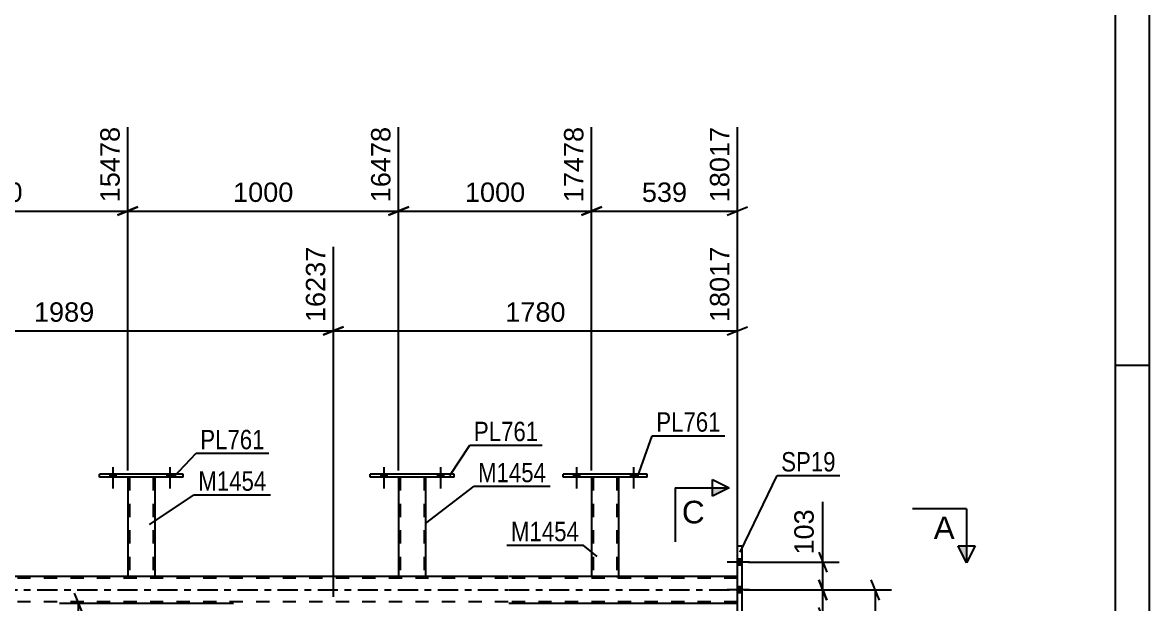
# Model space of a CAD drawing. Header units: millimetres. Extents: x -111 to 730, y -414 to 180.
# Drawn here: x 564 to 730.5, y -2 to 83.8 of the extents above; entities that cross this region are included whole.
import ezdxf

# ---------------------------------------------------------------- set-up
doc = ezdxf.new("R2010")
doc.units = ezdxf.units.MM
doc.linetypes.add('DXK_LINE_DOT2', pattern=[3.9198, 1.9599, -1.9599])
doc.linetypes.add('DXK_LINE_DOT3', pattern=[5.9187, 2.979, -0.9799, 0.9799, -0.9799])
doc.styles.add('Arial', font='ARIAL.TTF', dxfattribs={"height": 0.2})
doc.styles.add('Arial Narrow', font='ARIALN.TTF', dxfattribs={"height": 0.2})

# ---------------------------------------------------------------- blocks, each defined once
blk = doc.blocks.new('Unknown-717263172-1117')
at = {"color": 5, "linetype": 'Continuous'}
for p, q in [((730.5, -413.83), (730.5, 180.17)), ((725.5, -408.83), (725.5, 175.17)), ((730.5, 33.17), (725.5, 33.17))]:
    blk.add_line(p, q, dxfattribs=at)
blk = doc.blocks.new('Part-717263172-3099 - 2963')
at = {"color": 2, "linetype": 'Continuous'}
for p, q in [((669.63, -6.5), (669.63, 6.5)), ((669.63, 6.5), (670.27, 6.5)), ((670.27, 6.5), (670.27, -6.5)), ((670.27, -6.5), (669.63, -6.5))]:
    blk.add_line(p, q, dxfattribs=at)
blk = doc.blocks.new('Part-717263172-3408 - 2963')
at = {"color": 7, "linetype": 'DXK_LINE_DOT2'}
for p, q in [((648.08, 16.64), (648.08, 16.65)), ((648.08, 16.65), (648.08, 16.64)), ((648.08, 16.64), (648.08, 16.64)), ((648.11, 16.65), (648.08, 16.65)), ((648.08, 16.64), (648.11, 16.64)), ((648.22, 16.65), (648.11, 16.65)), ((648.11, 16.64), (648.22, 16.64)), ((648.33, 16.65), (648.22, 16.65)), ((648.22, 16.64), (648.37, 16.64)), ((648.32, 16.65), (648.32, 16.64)), ((648.32, 16.65), (648.32, 2)), ((648.33, 16.64), (648.32, 16.64)), ((648.32, 16.65), (648.33, 16.65)), ((651.78, 16.65), (648.33, 16.65)), ((648.39, 16.64), (648.33, 16.64)), ((648.33, 16.65), (648.39, 16.65)), ((651.78, 16.64), (648.37, 16.64)), ((651.69, 16.64), (648.39, 16.64)), ((648.39, 16.65), (648.46, 16.65)), ((651.77, 16.65), (648.46, 16.65)), ((651.77, 16.64), (651.69, 16.64)), ((651.82, 16.64), (651.77, 16.64)), ((651.77, 16.65), (651.82, 16.65)), ((651.78, 16.64), (651.94, 16.64)), ((651.94, 16.65), (651.78, 16.65)), ((651.84, 16.64), (651.82, 16.64)), ((651.82, 16.65), (651.84, 16.65)), ((651.84, 16.64), (651.84, 16.65)), ((651.84, 16.65), (651.84, 2)), ((651.94, 16.64), (652.04, 16.64)), ((652.04, 16.65), (651.94, 16.65)), ((652.04, 16.64), (652.08, 16.64)), ((652.08, 16.65), (652.04, 16.65)), ((652.08, 16.65), (652.08, 16.64)), ((652.08, 16.64), (652.08, 16.64)), ((652.08, 16.64), (652.08, 16.65)), ((648.08, 2), (648.11, 2)), ((648.11, 2), (648.22, 2)), ((648.22, 2), (648.37, 2)), ((648.33, 2), (648.32, 2)), ((648.32, 2), (648.33, 2)), ((648.39, 2), (648.33, 2)), ((648.33, 2), (648.37, 2)), ((651.78, 2), (648.37, 2)), ((648.37, 2), (648.39, 2)), ((651.69, 2), (648.39, 2)), ((648.39, 2), (648.46, 2)), ((651.82, 2), (648.46, 2)), ((651.77, 2), (651.69, 2)), ((651.82, 2), (651.77, 2)), ((651.78, 2), (651.94, 2)), ((651.84, 2), (651.82, 2)), ((651.82, 2), (651.84, 2)), ((651.94, 2), (652.04, 2)), ((652.04, 2), (652.08, 2))]:
    blk.add_line(p, q, dxfattribs=at)
at = {"color": 2, "linetype": 'Continuous'}
for p, q in [((648.08, 16.64), (648.08, 2)), ((652.08, 16.64), (652.08, 2)), ((648.11, 2), (648.08, 2)), ((648.22, 2), (648.11, 2)), ((648.37, 2), (648.22, 2)), ((651.78, 2), (648.37, 2)), ((651.94, 2), (651.78, 2)), ((652.04, 2), (651.94, 2)), ((652.08, 2), (652.04, 2))]:
    blk.add_line(p, q, dxfattribs=at)
blk = doc.blocks.new('Bolt-717263172-3428 - 2963')
at = {"linetype": 'Continuous'}
for points in [[(616.94, 16.64), (617.82, 16.64), (617.82, 17.12), (616.94, 17.12)], [(625.34, 16.64), (626.22, 16.64), (626.22, 17.12), (625.34, 17.12)]]:
    blk.add_hatch(color=1, dxfattribs=at).paths.add_polyline_path(points)
at = {"color": 1, "linetype": 'Continuous'}
for p, q in [((616.94, 17.12), (616.94, 16.64)), ((617.38, 18.12), (617.38, 15)), ((617.82, 17.12), (617.82, 16.64)), ((625.34, 17.12), (625.34, 16.64)), ((625.78, 18.12), (625.78, 15)), ((626.22, 17.12), (626.22, 16.64))]:
    blk.add_line(p, q, dxfattribs=at)
blk = doc.blocks.new('Bolt-717263172-3426 - 2963')
at = {"linetype": 'Continuous'}
for points in [[(645.44, 16.64), (646.32, 16.64), (646.32, 17.12), (645.44, 17.12)], [(653.84, 16.64), (654.72, 16.64), (654.72, 17.12), (653.84, 17.12)]]:
    blk.add_hatch(color=1, dxfattribs=at).paths.add_polyline_path(points)
at = {"color": 1, "linetype": 'Continuous'}
for p, q in [((645.44, 17.12), (645.44, 16.64)), ((645.88, 18.12), (645.88, 15)), ((646.32, 17.12), (646.32, 16.64)), ((653.84, 17.12), (653.84, 16.64)), ((654.28, 18.12), (654.28, 15)), ((654.72, 17.12), (654.72, 16.64))]:
    blk.add_line(p, q, dxfattribs=at)
blk = doc.blocks.new('Part-717263172-3309 - 2963')
at = {"color": 7, "linetype": 'DXK_LINE_DOT2'}
for p, q in [((619.58, 16.64), (619.58, 16.65)), ((619.58, 16.65), (619.58, 16.64)), ((619.58, 16.64), (619.58, 16.64)), ((619.61, 16.65), (619.58, 16.65)), ((619.58, 16.64), (619.61, 16.64)), ((619.72, 16.65), (619.61, 16.65)), ((619.61, 16.64), (619.72, 16.64)), ((619.83, 16.65), (619.72, 16.65)), ((619.72, 16.64), (619.87, 16.64)), ((619.82, 16.65), (619.82, 16.64)), ((619.82, 16.65), (619.82, 2)), ((619.83, 16.64), (619.82, 16.64)), ((619.82, 16.65), (619.83, 16.65)), ((623.28, 16.65), (619.83, 16.65)), ((619.89, 16.64), (619.83, 16.64)), ((619.83, 16.65), (619.89, 16.65)), ((623.28, 16.64), (619.87, 16.64)), ((623.19, 16.64), (619.89, 16.64)), ((619.89, 16.65), (619.96, 16.65)), ((623.27, 16.65), (619.96, 16.65)), ((623.27, 16.64), (623.19, 16.64)), ((623.32, 16.64), (623.27, 16.64)), ((623.27, 16.65), (623.32, 16.65)), ((623.28, 16.64), (623.44, 16.64)), ((623.44, 16.65), (623.28, 16.65)), ((623.34, 16.64), (623.32, 16.64)), ((623.32, 16.65), (623.34, 16.65)), ((623.34, 16.64), (623.34, 16.65)), ((623.34, 16.65), (623.34, 2)), ((623.44, 16.64), (623.54, 16.64)), ((623.54, 16.65), (623.44, 16.65)), ((623.54, 16.64), (623.58, 16.64)), ((623.58, 16.65), (623.54, 16.65)), ((623.58, 16.65), (623.58, 16.64)), ((623.58, 16.64), (623.58, 16.64)), ((623.58, 16.64), (623.58, 16.65)), ((619.58, 2), (619.61, 2)), ((619.61, 2), (619.72, 2)), ((619.72, 2), (619.87, 2)), ((619.83, 2), (619.82, 2)), ((619.82, 2), (619.83, 2)), ((619.89, 2), (619.83, 2)), ((619.83, 2), (619.87, 2)), ((623.28, 2), (619.87, 2)), ((619.87, 2), (619.89, 2)), ((623.19, 2), (619.89, 2)), ((619.89, 2), (619.96, 2)), ((623.27, 2), (619.96, 2)), ((623.27, 2), (623.19, 2)), ((623.32, 2), (623.27, 2)), ((623.27, 2), (623.32, 2)), ((623.28, 2), (623.44, 2)), ((623.34, 2), (623.32, 2)), ((623.32, 2), (623.34, 2)), ((623.44, 2), (623.54, 2)), ((623.54, 2), (623.58, 2))]:
    blk.add_line(p, q, dxfattribs=at)
at = {"color": 2, "linetype": 'Continuous'}
for p, q in [((619.58, 16.64), (619.58, 2)), ((623.58, 16.64), (623.58, 2)), ((619.61, 2), (619.58, 2)), ((619.72, 2), (619.61, 2)), ((619.87, 2), (619.72, 2)), ((623.28, 2), (619.87, 2)), ((623.44, 2), (623.28, 2)), ((623.54, 2), (623.44, 2)), ((623.58, 2), (623.54, 2))]:
    blk.add_line(p, q, dxfattribs=at)
blk = doc.blocks.new('Part-717263172-3314 - 2963')
at = {"color": 2, "linetype": 'Continuous'}
for p, q in [((575.38, 16.64), (575.38, 17.12)), ((587.78, 17.12), (575.38, 17.12)), ((587.78, 16.64), (587.78, 17.12)), ((587.78, 16.64), (575.38, 16.64))]:
    blk.add_line(p, q, dxfattribs=at)
blk = doc.blocks.new('Part-717263172-3319 - 2963')
at = {"color": 7, "linetype": 'DXK_LINE_DOT2'}
for p, q in [((579.58, 16.64), (579.58, 16.65)), ((579.58, 16.65), (579.58, 16.64)), ((579.58, 16.64), (579.58, 16.64)), ((579.61, 16.65), (579.58, 16.65)), ((579.58, 16.64), (579.61, 16.64)), ((579.72, 16.65), (579.61, 16.65)), ((579.61, 16.64), (579.72, 16.64)), ((579.83, 16.65), (579.72, 16.65)), ((579.72, 16.64), (579.87, 16.64)), ((579.82, 16.65), (579.82, 16.64)), ((579.82, 16.65), (579.82, 2)), ((579.83, 16.64), (579.82, 16.64)), ((579.82, 16.65), (579.83, 16.65)), ((583.28, 16.65), (579.83, 16.65)), ((579.89, 16.64), (579.83, 16.64)), ((579.83, 16.65), (579.89, 16.65)), ((583.28, 16.64), (579.87, 16.64)), ((583.19, 16.64), (579.89, 16.64)), ((579.89, 16.65), (579.96, 16.65)), ((583.27, 16.65), (579.96, 16.65)), ((583.27, 16.64), (583.19, 16.64)), ((583.32, 16.64), (583.27, 16.64)), ((583.27, 16.65), (583.32, 16.65)), ((583.28, 16.64), (583.44, 16.64)), ((583.44, 16.65), (583.28, 16.65)), ((583.34, 16.64), (583.32, 16.64)), ((583.32, 16.65), (583.34, 16.65)), ((583.34, 16.64), (583.34, 16.65)), ((583.34, 16.65), (583.34, 2)), ((583.44, 16.64), (583.54, 16.64)), ((583.54, 16.65), (583.44, 16.65)), ((583.54, 16.64), (583.58, 16.64)), ((583.58, 16.65), (583.54, 16.65)), ((583.58, 16.65), (583.58, 16.64)), ((583.58, 16.64), (583.58, 16.64)), ((583.58, 16.64), (583.58, 16.65)), ((579.58, 2), (579.61, 2)), ((579.61, 2), (579.72, 2)), ((579.72, 2), (579.87, 2)), ((579.83, 2), (579.82, 2)), ((579.82, 2), (579.83, 2)), ((579.89, 2), (579.83, 2)), ((579.83, 2), (579.89, 2)), ((583.28, 2), (579.87, 2)), ((583.19, 2), (579.89, 2)), ((579.89, 2), (579.96, 2)), ((583.32, 2), (579.96, 2)), ((583.27, 2), (583.19, 2)), ((583.32, 2), (583.27, 2)), ((583.28, 2), (583.44, 2)), ((583.34, 2), (583.32, 2)), ((583.32, 2), (583.34, 2)), ((583.44, 2), (583.54, 2)), ((583.54, 2), (583.58, 2))]:
    blk.add_line(p, q, dxfattribs=at)
at = {"color": 2, "linetype": 'Continuous'}
for p, q in [((579.58, 16.64), (579.58, 2)), ((583.58, 16.64), (583.58, 2)), ((579.61, 2), (579.58, 2)), ((579.72, 2), (579.61, 2)), ((579.87, 2), (579.72, 2)), ((583.28, 2), (579.87, 2)), ((583.44, 2), (583.28, 2)), ((583.54, 2), (583.44, 2)), ((583.58, 2), (583.54, 2))]:
    blk.add_line(p, q, dxfattribs=at)
blk = doc.blocks.new('Part-717263172-3351 - 2963')
at = {"color": 7, "linetype": 'DXK_LINE_DOT2'}
for p, q in [((635.78, 1.76), (-39.54, 1.76)), ((583.58, 2), (579.58, 2)), ((623.58, 2), (619.58, 2)), ((669.63, 1.76), (635.88, 1.76)), ((652.08, 2), (648.08, 2)), ((669.63, -2), (669.63, 2)), ((635.78, -1.76), (-39.54, -1.76)), ((669.63, -1.76), (635.88, -1.76))]:
    blk.add_line(p, q, dxfattribs=at)
at = {"color": 2, "linetype": 'Continuous'}
for p, q in [((579.58, 2), (543.58, 2)), ((619.58, 2), (583.58, 2)), ((635.78, 2), (623.58, 2)), ((648.08, 2), (635.88, 2)), ((669.63, 2), (652.08, 2)), ((669.63, -2), (635.88, -2))]:
    blk.add_line(p, q, dxfattribs=at)
at = {"color": 7, "linetype": 'DXK_LINE_DOT3'}
for p, q in [((-49.34, 0), (635.78, 0)), ((635.88, 0), (679.63, 0))]:
    blk.add_line(p, q, dxfattribs=at)
blk = doc.blocks.new('Bolt-717263172-3387 - 2963')
at = {"linetype": 'Continuous'}
for points in [[(670.27, 3.66), (670.27, 4.54), (669.63, 4.54), (669.63, 3.66)], [(670.27, 3.66), (670.27, 4.54), (669.63, 4.54), (669.63, 3.66)], [(670.27, 3.66), (670.27, 4.54), (669.63, 4.54), (669.63, 3.66)], [(670.27, -0.44), (670.27, 0.44), (669.63, 0.44), (669.63, -0.44)], [(670.27, -0.44), (670.27, 0.44), (669.63, 0.44), (669.63, -0.44)], [(670.27, -4.54), (670.27, -3.66), (669.63, -3.66), (669.63, -4.54)], [(670.27, -4.54), (670.27, -3.66), (669.63, -3.66), (669.63, -4.54)], [(670.27, -4.54), (670.27, -3.66), (669.63, -3.66), (669.63, -4.54)]]:
    blk.add_hatch(color=1, dxfattribs=at).paths.add_polyline_path(points)
at = {"color": 1, "linetype": 'Continuous'}
for p, q in [((671.43, 4.1), (668.11, 4.1)), ((671.43, 4.1), (668.11, 4.1)), ((671.43, 4.1), (668.11, 4.1)), ((670.27, 4.54), (669.63, 4.54)), ((670.27, 4.54), (669.63, 4.54)), ((670.27, 4.54), (669.63, 4.54)), ((670.27, 3.66), (669.63, 3.66)), ((670.27, 3.66), (669.63, 3.66)), ((670.27, 3.66), (669.63, 3.66)), ((671.43, 0), (668.11, 0)), ((671.43, 0), (668.11, 0)), ((670.27, 0.44), (669.63, 0.44)), ((670.27, 0.44), (669.63, 0.44)), ((670.27, -0.44), (669.63, -0.44)), ((670.27, -0.44), (669.63, -0.44)), ((671.43, -4.1), (668.11, -4.1)), ((671.43, -4.1), (668.11, -4.1)), ((671.43, -4.1), (668.11, -4.1)), ((670.27, -3.66), (669.63, -3.66)), ((670.27, -3.66), (669.63, -3.66)), ((670.27, -3.66), (669.63, -3.66)), ((670.27, -4.54), (669.63, -4.54)), ((670.27, -4.54), (669.63, -4.54)), ((670.27, -4.54), (669.63, -4.54))]:
    blk.add_line(p, q, dxfattribs=at)
blk = doc.blocks.new('Part-717263172-3403 - 2963')
at = {"color": 2, "linetype": 'Continuous'}
for p, q in [((643.88, 16.64), (643.88, 17.12)), ((656.28, 17.12), (643.88, 17.12)), ((656.28, 16.64), (656.28, 17.12)), ((656.28, 16.64), (643.88, 16.64))]:
    blk.add_line(p, q, dxfattribs=at)
blk = doc.blocks.new('Part-717263172-3413 - 2963')
at = {"color": 2, "linetype": 'Continuous'}
for p, q in [((615.38, 16.64), (615.38, 17.12)), ((627.78, 17.12), (615.38, 17.12)), ((627.78, 16.64), (627.78, 17.12)), ((627.78, 16.64), (615.38, 16.64))]:
    blk.add_line(p, q, dxfattribs=at)
blk = doc.blocks.new('Bolt-717263172-3414 - 2963')
at = {"linetype": 'Continuous'}
for points in [[(576.94, 16.64), (577.82, 16.64), (577.82, 17.12), (576.94, 17.12)], [(585.34, 16.64), (586.22, 16.64), (586.22, 17.12), (585.34, 17.12)]]:
    blk.add_hatch(color=1, dxfattribs=at).paths.add_polyline_path(points)
at = {"color": 1, "linetype": 'Continuous'}
for p, q in [((576.94, 17.12), (576.94, 16.64)), ((577.38, 18.12), (577.38, 15)), ((577.82, 17.12), (577.82, 16.64)), ((585.34, 17.12), (585.34, 16.64)), ((585.78, 18.12), (585.78, 15)), ((586.22, 17.12), (586.22, 16.64))]:
    blk.add_line(p, q, dxfattribs=at)
blk = doc.blocks.new('Bolt-717263172-3415 - 2963')
at = {"linetype": 'Continuous'}
for points in [[(576.94, 16.64), (577.82, 16.64), (577.82, 17.12), (576.94, 17.12)], [(585.34, 16.64), (586.22, 16.64), (586.22, 17.12), (585.34, 17.12)]]:
    blk.add_hatch(color=1, dxfattribs=at).paths.add_polyline_path(points)
at = {"color": 1, "linetype": 'Continuous'}
for p, q in [((576.94, 17.12), (576.94, 16.64)), ((577.38, 18.12), (577.38, 15)), ((577.82, 17.12), (577.82, 16.64)), ((585.34, 17.12), (585.34, 16.64)), ((585.78, 18.12), (585.78, 15)), ((586.22, 17.12), (586.22, 16.64))]:
    blk.add_line(p, q, dxfattribs=at)
blk = doc.blocks.new('Bolt-717263172-3427 - 2963')
at = {"linetype": 'Continuous'}
for points in [[(645.44, 16.64), (646.32, 16.64), (646.32, 17.12), (645.44, 17.12)], [(653.84, 16.64), (654.72, 16.64), (654.72, 17.12), (653.84, 17.12)]]:
    blk.add_hatch(color=1, dxfattribs=at).paths.add_polyline_path(points)
at = {"color": 1, "linetype": 'Continuous'}
for p, q in [((645.44, 17.12), (645.44, 16.64)), ((645.88, 18.12), (645.88, 15)), ((646.32, 17.12), (646.32, 16.64)), ((653.84, 17.12), (653.84, 16.64)), ((654.28, 18.12), (654.28, 15)), ((654.72, 17.12), (654.72, 16.64))]:
    blk.add_line(p, q, dxfattribs=at)
blk = doc.blocks.new('Bolt-717263172-3429 - 2963')
at = {"linetype": 'Continuous'}
for points in [[(616.94, 16.64), (617.82, 16.64), (617.82, 17.12), (616.94, 17.12)], [(625.34, 16.64), (626.22, 16.64), (626.22, 17.12), (625.34, 17.12)]]:
    blk.add_hatch(color=1, dxfattribs=at).paths.add_polyline_path(points)
at = {"color": 1, "linetype": 'Continuous'}
for p, q in [((616.94, 17.12), (616.94, 16.64)), ((617.38, 18.12), (617.38, 15)), ((617.82, 17.12), (617.82, 16.64)), ((625.34, 17.12), (625.34, 16.64)), ((625.78, 18.12), (625.78, 15)), ((626.22, 17.12), (626.22, 16.64))]:
    blk.add_line(p, q, dxfattribs=at)
blk = doc.blocks.new('StraightDimension-717263172-15051 - 2963')
at = {"color": 7, "linetype": 'Continuous'}
for p, q in [((539.58, 17.64), (539.58, 68.38)), ((579.58, 17.64), (579.58, 68.38)), ((541.08, 56.57), (538.08, 55.37)), ((539.58, 55.97), (579.58, 55.97)), ((578.08, 55.37), (581.08, 56.57))]:
    blk.add_line(p, q, dxfattribs=at)
at = {"color": 0, "linetype": 'Continuous'}
blk.add_wipeout([(578.98, 68.98), (574.78, 68.98), (574.78, 56.67), (578.98, 56.67)], dxfattribs=at)
at = {"color": 0}
blk.add_wipeout([(564.62, 56.72), (564.62, 60.92), (554.53, 60.92), (554.53, 56.72)], dxfattribs=at)
at = {"color": 3, "linetype": 'Continuous', "style": 'Arial'}
blk.add_text('15478', height=2.865, rotation=90.0002, dxfattribs=at).set_placement((578.38, 57.27))
at = {"color": 3, "style": 'Arial'}
blk.add_text('1000', height=2.865, dxfattribs=at).set_placement((555.13, 57.32))
blk = doc.blocks.new('StraightDimension-717263172-4295 - 2963')
at = {"color": 7, "linetype": 'Continuous'}
for p, q in [((609.95, -1), (609.95, 50.69)), ((669.63, 3), (669.63, 50.69)), ((611.45, 38.87), (608.45, 37.67)), ((668.13, 37.67), (671.13, 38.87)), ((609.95, 38.27), (669.63, 38.27))]:
    blk.add_line(p, q, dxfattribs=at)
at = {"color": 0, "linetype": 'Continuous'}
blk.add_wipeout([(669.03, 51.29), (664.83, 51.29), (664.83, 38.97), (669.03, 38.97)], dxfattribs=at)
at = {"color": 0}
blk.add_wipeout([(644.83, 39.02), (644.83, 43.22), (634.74, 43.22), (634.74, 39.02)], dxfattribs=at)
at = {"color": 3, "linetype": 'Continuous', "style": 'Arial'}
blk.add_text('18017', height=2.865, rotation=90.0002, dxfattribs=at).set_placement((668.43, 39.57))
at = {"color": 3, "style": 'Arial'}
blk.add_text('1780', height=2.865, dxfattribs=at).set_placement((635.34, 39.62))
blk = doc.blocks.new('StraightDimension-717263172-15048 - 2963')
at = {"color": 7, "linetype": 'Continuous'}
for p, q in [((648.08, 17.64), (648.08, 68.38)), ((669.63, 3), (669.63, 68.38)), ((649.58, 56.57), (646.58, 55.37)), ((648.08, 55.97), (669.63, 55.97)), ((668.13, 55.37), (671.13, 56.57))]:
    blk.add_line(p, q, dxfattribs=at)
at = {"color": 0, "linetype": 'Continuous'}
blk.add_wipeout([(669.03, 68.98), (664.83, 68.98), (664.83, 56.67), (669.03, 56.67)], dxfattribs=at)
at = {"color": 0}
blk.add_wipeout([(662.79, 56.72), (662.79, 60.92), (654.92, 60.92), (654.92, 56.72)], dxfattribs=at)
at = {"color": 3, "linetype": 'Continuous', "style": 'Arial'}
blk.add_text('18017', height=2.865, rotation=90.0002, dxfattribs=at).set_placement((668.43, 57.27))
at = {"color": 3, "style": 'Arial'}
blk.add_text('539', height=2.865, dxfattribs=at).set_placement((655.52, 57.32))
blk = doc.blocks.new('StraightDimension-717263172-15050 - 2963')
at = {"color": 7, "linetype": 'Continuous'}
for p, q in [((579.58, 17.64), (579.58, 68.38)), ((619.58, 17.64), (619.58, 68.38)), ((581.08, 56.57), (578.08, 55.37)), ((579.58, 55.97), (619.58, 55.97)), ((618.08, 55.37), (621.08, 56.57))]:
    blk.add_line(p, q, dxfattribs=at)
at = {"color": 0, "linetype": 'Continuous'}
blk.add_wipeout([(618.98, 68.98), (614.78, 68.98), (614.78, 56.67), (618.98, 56.67)], dxfattribs=at)
at = {"color": 0}
blk.add_wipeout([(604.62, 56.72), (604.62, 60.92), (594.53, 60.92), (594.53, 56.72)], dxfattribs=at)
at = {"color": 3, "linetype": 'Continuous', "style": 'Arial'}
blk.add_text('16478', height=2.865, rotation=90.0002, dxfattribs=at).set_placement((618.38, 57.27))
at = {"color": 3, "style": 'Arial'}
blk.add_text('1000', height=2.865, dxfattribs=at).set_placement((595.13, 57.32))
blk = doc.blocks.new('StraightDimension-717263172-15205 - 2963')
at = {"color": 7, "linetype": 'Continuous'}
for p, q in [((572.92, -3.5), (571.72, -0.5)), ((595.17, -2), (569.47, -2)), ((572.32, -123.22), (572.32, -2)), ((571.72, -121.72), (572.92, -124.72)), ((595.17, -123.22), (569.47, -123.22))]:
    blk.add_line(p, q, dxfattribs=at)
at = {"color": 0}
blk.add_wipeout([(571.57, -57.56), (567.37, -57.56), (567.37, -67.66), (571.57, -67.66)], dxfattribs=at)
at = {"color": 3, "style": 'Arial'}
blk.add_text('3030', height=2.865, rotation=90.0002, dxfattribs=at).set_placement((570.97, -67.06))
blk = doc.blocks.new('StraightDimension-717263172-3730 - 2963')
at = {"color": 7, "linetype": 'Continuous'}
for p, q in [((681.65, 5.6), (682.85, 2.6)), ((671.27, 4.1), (684.65, 4.1)), ((682.25, 0), (682.25, 4.1)), ((671.27, 0), (684.65, 0)), ((682.85, -1.5), (681.65, 1.5))]:
    blk.add_line(p, q, dxfattribs=at)
at = {"color": 0}
blk.add_wipeout([(681.5, 12.5), (677.3, 12.5), (677.3, 4.62), (681.5, 4.62)], dxfattribs=at)
at = {"color": 7, "linetype": 'Continuous'}
blk.add_line((682.25, 4.1), (682.25, 13.02), dxfattribs=at)
blk.add_line((682.25, 4.1), (682.25, 13.02), dxfattribs=at)
at = {"color": 3, "style": 'Arial'}
blk.add_text('103', height=2.865, rotation=90.0002, dxfattribs=at).set_placement((680.9, 5.23))
blk = doc.blocks.new('StraightDimension-717263172-3738 - 2963')
at = {"color": 7, "linetype": 'Continuous'}
for p, q in [((671.27, 0), (684.65, 0)), ((681.65, 1.5), (682.85, -1.5)), ((682.25, -4.1), (682.25, 0)), ((682.85, -5.6), (681.65, -2.6)), ((671.27, -4.1), (684.65, -4.1))]:
    blk.add_line(p, q, dxfattribs=at)
at = {"color": 0}
blk.add_wipeout([(681.5, -4.63), (677.3, -4.63), (677.3, -12.5), (681.5, -12.5)], dxfattribs=at)
at = {"color": 7, "linetype": 'Continuous'}
blk.add_line((682.25, -4.1), (682.25, -13.02), dxfattribs=at)
blk.add_line((682.25, -4.1), (682.25, -13.02), dxfattribs=at)
at = {"color": 3, "style": 'Arial'}
blk.add_text('103', height=2.865, rotation=90.0002, dxfattribs=at).set_placement((680.9, -11.9))
blk = doc.blocks.new('StraightDimension-717263172-3867 - 2963')
at = {"color": 7, "linetype": 'Continuous'}
for p, q in [((670.63, 0), (692.41, 0)), ((690.61, -1.5), (689.41, 1.5)), ((690.01, -125.86), (690.01, 0)), ((689.41, -124.36), (690.61, -127.36)), ((618.98, -125.86), (692.41, -125.86))]:
    blk.add_line(p, q, dxfattribs=at)
at = {"color": 0}
blk.add_wipeout([(689.26, -57.88), (685.06, -57.88), (685.06, -67.98), (689.26, -67.98)], dxfattribs=at)
at = {"color": 3, "style": 'Arial'}
blk.add_text('3147', height=2.865, rotation=90.0002, dxfattribs=at).set_placement((688.66, -67.38))
blk = doc.blocks.new('StraightDimension-717263172-4273 - 2963')
at = {"color": 7, "linetype": 'Continuous'}
for p, q in [((530.39, -1), (530.39, 55.19)), ((609.95, -1), (609.95, 50.69)), ((531.89, 38.87), (528.89, 37.67)), ((608.45, 37.67), (611.45, 38.87)), ((530.39, 38.27), (609.95, 38.27))]:
    blk.add_line(p, q, dxfattribs=at)
at = {"color": 0, "linetype": 'Continuous'}
blk.add_wipeout([(609.35, 51.29), (605.15, 51.29), (605.15, 38.97), (609.35, 38.97)], dxfattribs=at)
at = {"color": 0}
blk.add_wipeout([(575.21, 39.02), (575.21, 43.22), (565.12, 43.22), (565.12, 39.02)], dxfattribs=at)
at = {"color": 3, "linetype": 'Continuous', "style": 'Arial'}
blk.add_text('16237', height=2.865, rotation=90.0002, dxfattribs=at).set_placement((608.75, 39.57))
at = {"color": 3, "style": 'Arial'}
blk.add_text('1989', height=2.865, dxfattribs=at).set_placement((565.72, 39.62))
blk = doc.blocks.new('StraightDimension-717263172-15049 - 2963')
at = {"color": 7, "linetype": 'Continuous'}
for p, q in [((619.58, 17.64), (619.58, 68.38)), ((648.08, 17.64), (648.08, 68.38)), ((621.08, 56.57), (618.08, 55.37)), ((619.58, 55.97), (648.08, 55.97)), ((646.58, 55.37), (649.58, 56.57))]:
    blk.add_line(p, q, dxfattribs=at)
at = {"color": 0, "linetype": 'Continuous'}
blk.add_wipeout([(647.48, 68.98), (643.28, 68.98), (643.28, 56.67), (647.48, 56.67)], dxfattribs=at)
at = {"color": 0}
blk.add_wipeout([(638.87, 56.72), (638.87, 60.92), (628.78, 60.92), (628.78, 56.72)], dxfattribs=at)
at = {"color": 3, "linetype": 'Continuous', "style": 'Arial'}
blk.add_text('17478', height=2.865, rotation=90.0002, dxfattribs=at).set_placement((646.88, 57.27))
at = {"color": 3, "style": 'Arial'}
blk.add_text('1000', height=2.865, dxfattribs=at).set_placement((629.38, 57.32))
blk = doc.blocks.new('SectionMark-717263172-4808 - 2963')
at = {"linetype": 'Continuous'}
for points in [[(665.93, 13.83), (665.93, 15.08), (668.43, 15.08)], [(665.93, -11.3), (665.93, -10.05), (668.43, -11.3)]]:
    blk.add_hatch(color=6, dxfattribs=at).paths.add_polyline_path(points)
at = {"color": 6, "linetype": 'Continuous'}
for p, q in [((660.43, 15.08), (660.43, 7.08)), ((660.43, 15.08), (668.43, 15.08)), ((665.93, 13.83), (665.93, 16.33)), ((665.93, 16.33), (668.43, 15.08)), ((668.43, 15.08), (665.93, 13.83)), ((660.43, -11.3), (660.43, -3.3)), ((660.43, -11.3), (668.43, -11.3)), ((668.43, -11.3), (665.93, -10.05)), ((665.93, -10.05), (665.93, -12.55)), ((668.43, -11.3), (665.93, -12.55))]:
    blk.add_line(p, q, dxfattribs=at)
at = {"color": 0, "linetype": 'Continuous'}
for points in [[(664.8, 9.83), (664.8, 13.33), (661.43, 13.33), (661.43, 9.83)], [(664.8, -9.55), (664.8, -6.05), (661.43, -6.05), (661.43, -9.55)]]:
    blk.add_wipeout(points, dxfattribs=at)
at = {"color": 3, "linetype": 'Continuous', "style": 'Arial'}
for p in [(661.43, 9.83), (661.43, -9.55)]:
    blk.add_text('C', height=3.34, dxfattribs=at).set_placement(p)
blk = doc.blocks.new('Mark-717263172-3095 - 2963')
at = {"color": 0}
blk.add_wipeout([(684.14, 17.5), (684.14, 20.5), (676.1, 20.5), (676.1, 17.5)], dxfattribs=at)
blk.add_wipeout([(684.14, 17.5), (684.14, 20.5), (676.1, 20.5), (676.1, 17.5)], dxfattribs=at)
at = {"color": 30, "linetype": 'Continuous'}
for p, q in [((670.05, 5.56), (675.5, 16.9)), ((675.5, 16.9), (684.74, 16.9))]:
    blk.add_line(p, q, dxfattribs=at)
at = {"color": 3, "style": 'Arial Narrow'}
blk.add_text('SP19', height=2.863, dxfattribs=at).set_placement((676.1, 17.5))
blk = doc.blocks.new('Mark-717263172-3404 - 2963')
at = {"color": 0}
blk.add_wipeout([(646.23, 7.2), (646.23, 10.2), (636.18, 10.2), (636.18, 7.2)], dxfattribs=at)
blk.add_wipeout([(646.23, 7.2), (646.23, 10.2), (636.18, 10.2), (636.18, 7.2)], dxfattribs=at)
at = {"color": 30, "linetype": 'Continuous'}
for p in [(635.58, 6.6), (648.89, 4.94)]:
    blk.add_line(p, (646.83, 6.6), dxfattribs=at)
at = {"color": 3, "style": 'Arial Narrow'}
blk.add_text('M1454', height=2.863, dxfattribs=at).set_placement((636.18, 7.2))
blk = doc.blocks.new('Mark-717263172-3305 - 2963')
at = {"color": 0}
blk.add_wipeout([(641.37, 15.91), (641.37, 18.91), (631.32, 18.91), (631.32, 15.91)], dxfattribs=at)
blk.add_wipeout([(641.37, 15.91), (641.37, 18.91), (631.32, 18.91), (631.32, 15.91)], dxfattribs=at)
at = {"color": 30, "linetype": 'Continuous'}
for p, q in [((623.58, 9.81), (630.72, 15.31)), ((630.72, 15.31), (641.97, 15.31))]:
    blk.add_line(p, q, dxfattribs=at)
at = {"color": 3, "style": 'Arial Narrow'}
blk.add_text('M1454', height=2.863, dxfattribs=at).set_placement((631.32, 15.91))
blk = doc.blocks.new('Mark-717263172-3310 - 2963')
at = {"color": 0}
blk.add_wipeout([(599.8, 20.78), (599.8, 23.78), (590.29, 23.78), (590.29, 20.78)], dxfattribs=at)
blk.add_wipeout([(599.8, 20.78), (599.8, 23.78), (590.29, 23.78), (590.29, 20.78)], dxfattribs=at)
at = {"color": 30, "linetype": 'Continuous'}
for p, q in [((586.32, 16.64), (589.69, 20.18)), ((589.69, 20.18), (600.4, 20.18))]:
    blk.add_line(p, q, dxfattribs=at)
at = {"color": 3, "style": 'Arial Narrow'}
blk.add_text('PL761', height=2.863, dxfattribs=at).set_placement((590.29, 20.78))
blk = doc.blocks.new('Mark-717263172-3315 - 2963')
at = {"color": 0}
blk.add_wipeout([(600.05, 14.65), (600.05, 17.65), (590, 17.65), (590, 14.65)], dxfattribs=at)
blk.add_wipeout([(600.05, 14.65), (600.05, 17.65), (590, 17.65), (590, 14.65)], dxfattribs=at)
at = {"color": 30, "linetype": 'Continuous'}
for p, q in [((582.78, 9.68), (589.4, 14.05)), ((589.4, 14.05), (600.65, 14.05))]:
    blk.add_line(p, q, dxfattribs=at)
at = {"color": 3, "style": 'Arial Narrow'}
blk.add_text('M1454', height=2.863, dxfattribs=at).set_placement((590, 14.65))
blk = doc.blocks.new('Mark-717263172-3399 - 2963')
at = {"color": 0}
blk.add_wipeout([(667.16, 23.38), (667.16, 26.38), (657.65, 26.38), (657.65, 23.38)], dxfattribs=at)
blk.add_wipeout([(667.16, 23.38), (667.16, 26.38), (657.65, 26.38), (657.65, 23.38)], dxfattribs=at)
at = {"color": 30, "linetype": 'Continuous'}
for p, q in [((654.89, 16.64), (657.05, 22.78)), ((657.05, 22.78), (667.76, 22.78))]:
    blk.add_line(p, q, dxfattribs=at)
at = {"color": 3, "style": 'Arial Narrow'}
blk.add_text('PL761', height=2.863, dxfattribs=at).set_placement((657.65, 23.38))
blk = doc.blocks.new('Mark-717263172-3409 - 2963')
at = {"color": 0}
blk.add_wipeout([(640.21, 21.98), (640.21, 24.98), (630.71, 24.98), (630.71, 21.98)], dxfattribs=at)
blk.add_wipeout([(640.21, 21.98), (640.21, 24.98), (630.71, 24.98), (630.71, 21.98)], dxfattribs=at)
at = {"color": 30, "linetype": 'Continuous'}
for p, q in [((627.16, 16.91), (630.11, 21.38)), ((630.11, 21.38), (640.81, 21.38))]:
    blk.add_line(p, q, dxfattribs=at)
at = {"color": 3, "style": 'Arial Narrow'}
blk.add_text('PL761', height=2.863, dxfattribs=at).set_placement((630.71, 21.98))
blk = doc.blocks.new('SectionMark-717263172-4806 - 2963')
at = {"linetype": 'Continuous'}
blk.add_hatch(color=6, dxfattribs=at).paths.add_polyline_path([(702.23, 6.5), (703.48, 6.5), (703.48, 4)])
at = {"color": 6, "linetype": 'Continuous'}
for p, q in [((703.48, 12), (695.48, 12)), ((703.48, 12), (703.48, 4)), ((702.23, 6.5), (704.73, 6.5)), ((703.48, 4), (702.23, 6.5)), ((704.73, 6.5), (703.48, 4))]:
    blk.add_line(p, q, dxfattribs=at)
at = {"color": 0, "linetype": 'Continuous'}
blk.add_wipeout([(701.73, 7.5), (701.73, 11), (698.62, 11), (698.62, 7.5)], dxfattribs=at)
at = {"color": 3, "linetype": 'Continuous', "style": 'Arial'}
blk.add_text('A', height=3.34, dxfattribs=at).set_placement((698.62, 7.5))

msp = doc.modelspace()

# ---------------------------------------------------------------- block references
for name in ['Unknown-717263172-1117', 'Part-717263172-3314 - 2963', 'Bolt-717263172-3414 - 2963', 'Bolt-717263172-3415 - 2963', 'Part-717263172-3413 - 2963', 'Bolt-717263172-3428 - 2963', 'Bolt-717263172-3429 - 2963', 'Part-717263172-3403 - 2963', 'Bolt-717263172-3426 - 2963', 'Bolt-717263172-3427 - 2963', 'Part-717263172-3319 - 2963', 'Part-717263172-3309 - 2963', 'Part-717263172-3408 - 2963', 'Part-717263172-3099 - 2963', 'Bolt-717263172-3387 - 2963', 'Part-717263172-3351 - 2963']:
    msp.add_blockref(name, (0, 0))

# ---------------------------------------------------------------- next in the draw order: block references
for name in ['StraightDimension-717263172-15051 - 2963', 'StraightDimension-717263172-4295 - 2963', 'StraightDimension-717263172-15205 - 2963']:
    msp.add_blockref(name, (0, 0))

# ---------------------------------------------------------------- next in the draw order: block references
for name in ['StraightDimension-717263172-15050 - 2963', 'StraightDimension-717263172-15048 - 2963']:
    msp.add_blockref(name, (0, 0))

# ---------------------------------------------------------------- next in the draw order: block references
for name in ['StraightDimension-717263172-15049 - 2963', 'StraightDimension-717263172-4273 - 2963', 'StraightDimension-717263172-3730 - 2963', 'Mark-717263172-3404 - 2963']:
    msp.add_blockref(name, (0, 0))

# ---------------------------------------------------------------- next in the draw order: block references
for name in ['Mark-717263172-3310 - 2963', 'Mark-717263172-3095 - 2963', 'Mark-717263172-3305 - 2963', 'StraightDimension-717263172-3738 - 2963']:
    msp.add_blockref(name, (0, 0))

# ---------------------------------------------------------------- next in the draw order: block references
for name in ['Mark-717263172-3409 - 2963', 'Mark-717263172-3315 - 2963', 'StraightDimension-717263172-3867 - 2963']:
    msp.add_blockref(name, (0, 0))

# ---------------------------------------------------------------- next in the draw order: block references
msp.add_blockref('SectionMark-717263172-4808 - 2963', (0, 0))

# ---------------------------------------------------------------- next in the draw order: block references
for name in ['Mark-717263172-3399 - 2963', 'SectionMark-717263172-4806 - 2963']:
    msp.add_blockref(name, (0, 0))

doc.saveas('drawing.dxf')
